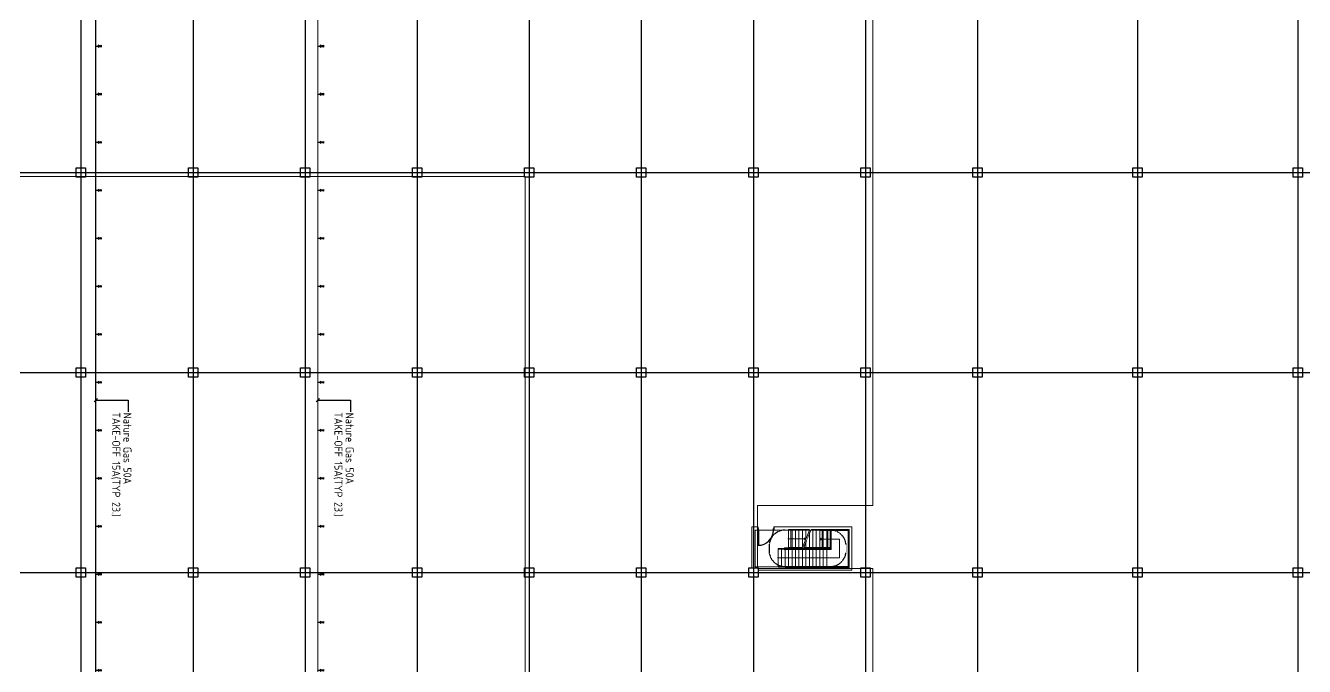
# Model space of a CAD drawing. Header units: millimetres. Extents: x -21841 to 195597, y -1659 to 112111.
# Drawn here: x 5585 to 15170, y 3796 to 8602 of the extents above; entities that cross this region are included whole.
import ezdxf
from ezdxf.enums import TextEntityAlignment as Align

# ---------------------------------------------------------------- set-up
doc = ezdxf.new("R2010")
doc.units = ezdxf.units.MM
for name, pattern in [('X-S-FAB-L10$0$COL-CEN-LIN', [3.25, 2.5, -0.25, 0.25, -0.25]), ('X-S-FAB-L10$0$HIDDEN', [0.4, 0.3, -0.1]), ('X-S-FAB-L10$0$JJP_虛線(退縮線、投影線、地下室範圍、非屬本工程、圖面分區)', [0.45, 0.3, -0.15]), ('X-S-FAB-L10$0$虛線', [0.846667, 0.423333, -0.423333])]:
    doc.linetypes.add(name, pattern=pattern)
for name, color, linetype in [('0-FMCS', 6, 'Continuous'), ('188K-SM-07-F10-MECH-Nature Gas-Y2257103$0$0-NG', 1, 'Continuous'), ('188K-SM-07-F10-MECH-Nature Gas-Y2257103$0$M-P-VALVE', 7, 'Continuous'), ('188K-SM-07-F10-MECH-Nature Gas-Y2257103$0$PV-TXT', 7, 'Continuous'), ('X-S-FAB-L10$0$0-DIM-TXT', 8, 'Continuous'), ('X-S-FAB-L10$0$A-STRS', 8, 'Continuous'), ('X-S-FAB-L10$0$A-WALL-IN', 8, 'Continuous'), ('X-S-FAB-L10$0$BLOCK', 8, 'Continuous'), ('X-S-FAB-L10$0$CCL', 8, 'X-S-FAB-L10$0$COL-CEN-LIN'), ('X-S-FAB-L10$0$COL-S', 8, 'Continuous'), ('X-S-FAB-L10$0$DW_Frame', 8, 'Continuous'), ('X-S-FAB-L10$0$HID', 8, 'X-S-FAB-L10$0$HIDDEN'), ('X-S-FAB-L10$0$S-FNDN', 8, 'Continuous'), ('X-S-FAB-L10$0$S-SLAB-SHOW', 8, 'Continuous')]:
    doc.layers.add(name, color=color, linetype=linetype)
doc.styles.add('188K-SM-07-F10-MECH-Nature Gas-Y2257103$0$Standard', font='arial.ttf')
doc.styles.add('188K-SM-07-F10-MECH-Nature Gas-Y2257103$0$XFM7P20PV-200K$0$aa-txt', font='isocp.shx', dxfattribs={"bigfont": 'chineset'})
doc.styles.add('X-S-FAB-L10$0$CHINA', font='simplex.shx', dxfattribs={"width": 0.75, "bigfont": 'chineset.shx'})
doc.styles.add('X-S-FAB-L10$0$Standard', font='', dxfattribs={"width": 0.8})
doc.styles.add('X-S-FAB-L10$0$TG_NOTE_TEXT', font='simplex.shx', dxfattribs={"width": 0.75, "bigfont": 'chineset.shx'})
doc.styles.get('X-S-FAB-L10$0$Standard').set_extended_font_data('Microsoft JhengHei')
doc.dimstyles.new('188K-SM-07-F10-MECH-Nature Gas-Y2257103$0$ISO-25', dxfattribs={"dimtxt": 2.5, "dimasz": 2.5, "dimexe": 1.25, "dimexo": 0.625, "dimtad": 1, "dimtxsty": '188K-SM-07-F10-MECH-Nature Gas-Y2257103$0$Standard', "dimcen": 2.5, "dimadec": 0, "dimazin": 0, "dimtfac": 1, "dimtmove": 0, "dimatfit": 3, "dimfxl": 1, "dimarcsym": 0})

# ---------------------------------------------------------------- blocks, each defined once
blk = doc.blocks.new('188K-SM-07-F10-MECH-Nature Gas-Y2257103$0$50A-12')
blk.add_lwpolyline([(21, 30), (0, 30), (0, -30), (21, -30, 0.114945), (24.8, -29.1, 0.453355), (24.8, 29.1, 0.114945)], format="xyb", close=True)
blk = doc.blocks.new('188K-SM-07-F10-MECH-Nature Gas-Y2257103$0$GLV')
at = {"layer": '188K-SM-07-F10-MECH-Nature Gas-Y2257103$0$M-P-VALVE'}
blk.add_lwpolyline([(0, -0.675), (0, 0.675), (2.322, -0.675), (2.322, 0.675)], close=True, dxfattribs=at)
blk.add_circle((1.161, 0), 0.425, dxfattribs=at)
blk = doc.blocks.new('188K-SM-07-F10-MECH-Nature Gas-Y2257103$0$GLV-69')
blk.add_blockref('188K-SM-07-F10-MECH-Nature Gas-Y2257103$0$GLV', (0, 0))
blk = doc.blocks.new('188K-SM-07-F10-MECH-Nature Gas-Y2257103$0$_Oblique')
at = {"color": 0, "linetype": 'ByBlock', "lineweight": -2}
blk.add_line((-0.5, -0.5), (0.5, 0.5), dxfattribs=at)
blk = doc.blocks.new('188K-SM-07-F10-MECH-Nature Gas-Y2257103$0$PG-69')
at = {"layer": '188K-SM-07-F10-MECH-Nature Gas-Y2257103$0$M-P-VALVE'}
for p, q in [((-0.22, 3.02), (0.28, 2.46)), ((0, 2.12), (0, 1.65)), ((0, 0.49), (0, 0))]:
    blk.add_line(p, q, dxfattribs=at)
blk.add_circle((0, 2.76), 0.642, dxfattribs=at)
at = {"xscale": 0.5, "yscale": 0.5, "zscale": 0.5, "rotation": 270}
blk.add_blockref('188K-SM-07-F10-MECH-Nature Gas-Y2257103$0$GLV-69', (0, 1.65), dxfattribs=at)
blk = doc.blocks.new('X-S-FAB-L10$0$FAB2-L05')
at = {"layer": 'X-S-FAB-L10$0$CCL'}
for p, q in [((-20160, 11005), (-20160, 0)), ((-19320, 11005), (-19320, 0)), ((-18480, 11005), (-18480, 0)), ((-17640, 11005), (-17640, 0)), ((-16800, 11005), (-16800, 0)), ((-15960, 11005), (-15960, 0)), ((-15120, 11005), (-15120, 0)), ((-14280, 11005), (-14280, 0)), ((-13440, 11005), (-13440, 0)), ((-12240, 11005), (-12240, 0)), ((-11040, 11005), (-11040, 0)), ((-26880, 8220), (1210, 8220)), ((-26880, 6720), (1210, 6720)), ((-26880, 5220), (1210, 5220))]:
    blk.add_line(p, q, dxfattribs=at)
at = {"layer": 'X-S-FAB-L10$0$COL-S'}
for points in [[(-20195, 8255), (-20125, 8255), (-20125, 8185), (-20195, 8185)], [(-19355, 8255), (-19285, 8255), (-19285, 8185), (-19355, 8185)], [(-18515, 8255), (-18445, 8255), (-18445, 8185), (-18515, 8185)], [(-17675, 8255), (-17605, 8255), (-17605, 8185), (-17675, 8185)], [(-16835, 8255), (-16765, 8255), (-16765, 8185), (-16835, 8185)], [(-15995, 8255), (-15925, 8255), (-15925, 8185), (-15995, 8185)], [(-15155, 8255), (-15085, 8255), (-15085, 8185), (-15155, 8185)], [(-14315, 8255), (-14245, 8255), (-14245, 8185), (-14315, 8185)], [(-13475, 8255), (-13405, 8255), (-13405, 8185), (-13475, 8185)], [(-12275, 8255), (-12205, 8255), (-12205, 8185), (-12275, 8185)], [(-11075, 8255), (-11005, 8255), (-11005, 8185), (-11075, 8185)], [(-20195, 6755), (-20125, 6755), (-20125, 6685), (-20195, 6685)], [(-19355, 6755), (-19285, 6755), (-19285, 6685), (-19355, 6685)], [(-18515, 6755), (-18445, 6755), (-18445, 6685), (-18515, 6685)], [(-17675, 6755), (-17605, 6755), (-17605, 6685), (-17675, 6685)], [(-16835, 6755), (-16765, 6755), (-16765, 6685), (-16835, 6685)], [(-15995, 6755), (-15925, 6755), (-15925, 6685), (-15995, 6685)], [(-15155, 6755), (-15085, 6755), (-15085, 6685), (-15155, 6685)], [(-14315, 6755), (-14245, 6755), (-14245, 6685), (-14315, 6685)], [(-13475, 6755), (-13405, 6755), (-13405, 6685), (-13475, 6685)], [(-12275, 6755), (-12205, 6755), (-12205, 6685), (-12275, 6685)], [(-11075, 6755), (-11005, 6755), (-11005, 6685), (-11075, 6685)], [(-20195, 5255), (-20125, 5255), (-20125, 5185), (-20195, 5185)], [(-19355, 5255), (-19285, 5255), (-19285, 5185), (-19355, 5185)], [(-18515, 5255), (-18445, 5255), (-18445, 5185), (-18515, 5185)], [(-17675, 5255), (-17605, 5255), (-17605, 5185), (-17675, 5185)], [(-16835, 5255), (-16765, 5255), (-16765, 5185), (-16835, 5185)], [(-15995, 5255), (-15925, 5255), (-15925, 5185), (-15995, 5185)], [(-15155, 5255), (-15085, 5255), (-15085, 5185), (-15155, 5185)], [(-14315, 5255), (-14245, 5255), (-14245, 5185), (-14315, 5185)], [(-13475, 5255), (-13405, 5255), (-13405, 5185), (-13475, 5185)], [(-12275, 5255), (-12205, 5255), (-12205, 5185), (-12275, 5185)], [(-11075, 5255), (-11005, 5255), (-11005, 5185), (-11075, 5185)]]:
    blk.add_lwpolyline(points, close=True, dxfattribs=at)
blk = doc.blocks.new('X-S-FAB-L10')
for p, q in [((11072.5, 4843.5), (11072.5, 4818.5)), ((11192.5, 4843.5), (11192.5, 4818.5))]:
    blk.add_line(p, q)
blk.add_lwpolyline([(11075.5, 4818.5), (11075.5, 4704.5), (11079.875, 4704.5), (11079.875, 4818.5)], close=True)
blk.add_arc((11075.5, 4818.5), 114, 270, 0)
at = {"layer": 'X-S-FAB-L10$0$A-STRS', "lineweight": 0}
for p, q in [((11303.5, 4823.5), (11461.5, 4823.5)), ((11303.5, 4818.5), (11303.5, 4823.5)), ((11459.5, 4818.5), (11303.5, 4818.5)), ((11303.5, 4688.5), (11303.5, 4818.5)), ((11303.5, 4818.5), (11459.5, 4818.5)), ((11303.5, 4688.5), (11303.5, 4818.5)), ((11303.5, 4818.5), (11329.5, 4818.5)), ((11329.5, 4688.5), (11329.5, 4818.5)), ((11329.5, 4818.5), (11329.5, 4688.5)), ((11329.5, 4688.5), (11329.5, 4818.5)), ((11329.5, 4818.5), (11355.5, 4818.5)), ((11355.5, 4688.5), (11355.5, 4818.5)), ((11355.5, 4818.5), (11355.5, 4688.5)), ((11355.5, 4688.5), (11355.5, 4818.5)), ((11355.5, 4818.5), (11381.5, 4818.5)), ((11381.5, 4688.5), (11381.5, 4818.5)), ((11381.5, 4818.5), (11381.5, 4688.5)), ((11381.5, 4688.5), (11381.5, 4818.5)), ((11381.5, 4818.5), (11407.5, 4818.5)), ((11407.5, 4688.5), (11407.5, 4818.5)), ((11407.5, 4818.5), (11407.5, 4688.5)), ((11407.5, 4688.5), (11407.5, 4818.5)), ((11407.5, 4818.5), (11433.5, 4818.5)), ((11407.5, 4688.5), (11459.5, 4818.5)), ((11433.5, 4753.5), (11433.5, 4818.5)), ((11433.5, 4818.5), (11433.5, 4753.5)), ((11433.5, 4753.5), (11433.5, 4818.5)), ((11433.5, 4818.5), (11459.5, 4818.5)), ((11589.5, 4820.5), (11537.5, 4820.5)), ((11537.5, 4820.5), (11537.5, 4815.5)), ((11537.5, 4815.5), (11589.5, 4815.5)), ((11537.5, 4815.5), (11537.5, 4685.5)), ((11589.5, 4815.5), (11537.5, 4815.5)), ((11537.5, 4815.5), (11537.5, 4685.5)), ((11563.5, 4815.5), (11537.5, 4815.5)), ((11563.5, 4815.5), (11563.5, 4685.5)), ((11563.5, 4685.5), (11563.5, 4815.5)), ((11563.5, 4815.5), (11563.5, 4685.5)), ((11589.5, 4815.5), (11563.5, 4815.5)), ((11589.5, 4815.5), (11589.5, 4820.5)), ((11615.5, 4820.5), (11589.5, 4820.5)), ((11589.5, 4820.5), (11589.5, 4815.5)), ((11589.5, 4815.5), (11615.5, 4815.5)), ((11597.27, 4815.5), (11589.5, 4815.5)), ((11589.5, 4815.5), (11589.5, 4685.5)), ((11589.5, 4815.5), (11589.5, 4685.5)), ((11589.5, 4815.5), (11589.5, 4685.5)), ((11589.5, 4685.5), (11589.5, 4815.5)), ((11589.5, 4815.5), (11589.5, 4685.5)), ((11615.5, 4815.5), (11589.5, 4815.5)), ((11615.5, 4815.5), (11597.27, 4815.5)), ((11754.5, 4820.5), (11615.5, 4820.5)), ((11615.5, 4815.5), (11749.5, 4815.5)), ((11749.5, 4815.5), (11615.5, 4815.5)), ((11749.5, 4815.5), (11615.5, 4815.5)), ((11749.5, 4815.5), (11749.5, 4545.5)), ((11749.5, 4545.5), (11749.5, 4815.5)), ((11749.5, 4545.5), (11749.5, 4815.5)), ((11754.5, 4540.5), (11754.5, 4820.5)), ((11303.5, 4753.5), (11329.5, 4753.5)), ((11329.5, 4753.5), (11433.5, 4753.5)), ((11423.5, 4761), (11433.5, 4753.5)), ((11433.5, 4753.5), (11423.5, 4746)), ((11547.5, 4758), (11537.5, 4750.5)), ((11537.5, 4750.5), (11563.5, 4750.5)), ((11537.5, 4750.5), (11547.5, 4743)), ((11563.5, 4750.5), (11589.5, 4750.5)), ((11589.5, 4750.5), (11615.5, 4750.5)), ((11615.5, 4750.5), (11684.5, 4750.5)), ((11684.5, 4750.5), (11684.5, 4610.5)), ((11563.5, 4680.5), (11225.5, 4680.5)), ((11225.5, 4680.5), (11225.5, 4675.5)), ((11225.5, 4675.5), (11563.5, 4675.5)), ((11225.5, 4675.5), (11225.5, 4545.5)), ((11563.5, 4675.5), (11225.5, 4675.5)), ((11251.5, 4675.5), (11225.5, 4675.5)), ((11225.5, 4675.5), (11225.5, 4545.5)), ((11251.5, 4610.5), (11225.5, 4610.5)), ((11251.5, 4545.5), (11251.5, 4675.5)), ((11277.5, 4675.5), (11251.5, 4675.5)), ((11251.5, 4675.5), (11251.5, 4545.5)), ((11251.5, 4545.5), (11251.5, 4675.5)), ((11563.5, 4610.5), (11251.5, 4610.5)), ((11277.5, 4545.5), (11277.5, 4675.5)), ((11303.5, 4675.5), (11277.5, 4675.5)), ((11277.5, 4675.5), (11277.5, 4545.5)), ((11277.5, 4545.5), (11277.5, 4675.5)), ((11303.5, 4688.5), (11407.5, 4688.5)), ((11303.5, 4683.5), (11303.5, 4688.5)), ((11407.5, 4688.5), (11303.5, 4688.5)), ((11329.5, 4688.5), (11303.5, 4688.5)), ((11405.5, 4683.5), (11303.5, 4683.5)), ((11303.5, 4545.5), (11303.5, 4675.5)), ((11329.5, 4675.5), (11303.5, 4675.5)), ((11303.5, 4675.5), (11303.5, 4545.5)), ((11303.5, 4545.5), (11303.5, 4675.5)), ((11355.5, 4688.5), (11329.5, 4688.5)), ((11329.5, 4545.5), (11329.5, 4675.5)), ((11355.5, 4675.5), (11329.5, 4675.5)), ((11329.5, 4675.5), (11329.5, 4545.5)), ((11329.5, 4545.5), (11329.5, 4675.5)), ((11381.5, 4688.5), (11355.5, 4688.5)), ((11355.5, 4545.5), (11355.5, 4675.5)), ((11381.5, 4675.5), (11355.5, 4675.5)), ((11355.5, 4675.5), (11355.5, 4545.5)), ((11355.5, 4545.5), (11355.5, 4675.5)), ((11407.5, 4688.5), (11381.5, 4688.5)), ((11381.5, 4545.5), (11381.5, 4675.5)), ((11407.5, 4675.5), (11381.5, 4675.5)), ((11381.5, 4675.5), (11381.5, 4545.5)), ((11381.5, 4545.5), (11381.5, 4675.5)), ((11407.5, 4545.5), (11407.5, 4675.5)), ((11433.5, 4675.5), (11407.5, 4675.5)), ((11407.5, 4675.5), (11407.5, 4545.5)), ((11407.5, 4545.5), (11407.5, 4675.5)), ((11433.5, 4545.5), (11433.5, 4675.5)), ((11459.5, 4675.5), (11433.5, 4675.5)), ((11433.5, 4675.5), (11433.5, 4545.5)), ((11433.5, 4545.5), (11433.5, 4675.5)), ((11459.5, 4545.5), (11459.5, 4675.5)), ((11485.5, 4675.5), (11459.5, 4675.5)), ((11459.5, 4675.5), (11459.5, 4545.5)), ((11459.5, 4545.5), (11459.5, 4675.5)), ((11485.5, 4545.5), (11485.5, 4675.5)), ((11511.5, 4675.5), (11485.5, 4675.5)), ((11485.5, 4675.5), (11485.5, 4545.5)), ((11485.5, 4545.5), (11485.5, 4675.5)), ((11511.5, 4545.5), (11511.5, 4675.5)), ((11537.5, 4675.5), (11511.5, 4675.5)), ((11511.5, 4675.5), (11511.5, 4545.5)), ((11511.5, 4545.5), (11511.5, 4675.5)), ((11589.5, 4685.5), (11537.5, 4685.5)), ((11537.5, 4685.5), (11537.5, 4680.5)), ((11537.5, 4685.5), (11589.5, 4685.5)), ((11537.5, 4685.5), (11563.5, 4685.5)), ((11537.5, 4680.5), (11589.5, 4680.5)), ((11537.5, 4545.5), (11537.5, 4675.5)), ((11563.5, 4675.5), (11537.5, 4675.5)), ((11537.5, 4675.5), (11537.5, 4545.5)), ((11537.5, 4545.5), (11537.5, 4675.5)), ((11563.5, 4685.5), (11589.5, 4685.5)), ((11589.5, 4680.5), (11563.5, 4680.5)), ((11563.5, 4680.5), (11563.5, 4675.5)), ((11563.5, 4675.5), (11563.5, 4680.5)), ((11563.5, 4675.5), (11589.5, 4675.5)), ((11589.5, 4675.5), (11563.5, 4675.5)), ((11563.5, 4545.5), (11563.5, 4675.5)), ((11563.5, 4545.5), (11563.5, 4675.5)), ((11589.5, 4675.5), (11563.5, 4675.5)), ((11563.5, 4675.5), (11563.5, 4545.5)), ((11563.5, 4545.5), (11563.5, 4675.5)), ((11589.5, 4610.5), (11563.5, 4610.5)), ((11589.5, 4680.5), (11589.5, 4685.5)), ((11615.5, 4685.5), (11589.5, 4685.5)), ((11589.5, 4685.5), (11589.5, 4680.5)), ((11589.5, 4685.5), (11597.27, 4685.5)), ((11589.5, 4685.5), (11615.5, 4685.5)), ((11589.5, 4680.5), (11615.5, 4680.5)), ((11614.5, 4680.5), (11589.5, 4680.5)), ((11589.5, 4675.5), (11619.5, 4675.5)), ((11619.5, 4675.5), (11589.5, 4675.5)), ((11619.5, 4675.5), (11589.5, 4675.5)), ((11684.5, 4610.5), (11589.5, 4610.5)), ((11597.27, 4685.5), (11615.5, 4685.5)), ((11615.5, 4680.5), (11614.5, 4680.5)), ((11619.5, 4685.5), (11615.5, 4685.5)), ((11615.5, 4685.5), (11619.5, 4685.5)), ((11615.5, 4685.5), (11619.5, 4685.5)), ((11619.5, 4675.5), (11619.5, 4685.5)), ((11619.5, 4685.5), (11619.5, 4675.5)), ((11619.5, 4685.5), (11619.5, 4675.5)), ((11563.5, 4545.5), (11225.5, 4545.5)), ((11225.5, 4545.5), (11225.5, 4540.5)), ((11225.5, 4545.5), (11563.5, 4545.5)), ((11225.5, 4545.5), (11251.5, 4545.5)), ((11225.5, 4540.5), (11563.5, 4540.5)), ((11251.5, 4545.5), (11277.5, 4545.5)), ((11277.5, 4545.5), (11303.5, 4545.5)), ((11303.5, 4545.5), (11329.5, 4545.5)), ((11329.5, 4545.5), (11355.5, 4545.5)), ((11355.5, 4545.5), (11381.5, 4545.5)), ((11381.5, 4545.5), (11407.5, 4545.5)), ((11407.5, 4545.5), (11433.5, 4545.5)), ((11433.5, 4545.5), (11459.5, 4545.5)), ((11459.5, 4545.5), (11485.5, 4545.5)), ((11485.5, 4545.5), (11511.5, 4545.5)), ((11511.5, 4545.5), (11537.5, 4545.5)), ((11537.5, 4545.5), (11563.5, 4545.5)), ((11589.5, 4545.5), (11563.5, 4545.5)), ((11563.5, 4545.5), (11563.5, 4540.5)), ((11563.5, 4540.5), (11563.5, 4545.5)), ((11563.5, 4545.5), (11589.5, 4545.5)), ((11563.5, 4545.5), (11589.5, 4545.5)), ((11563.5, 4540.5), (11589.5, 4540.5)), ((11749.5, 4545.5), (11589.5, 4545.5)), ((11589.5, 4545.5), (11749.5, 4545.5)), ((11589.5, 4545.5), (11749.5, 4545.5)), ((11589.5, 4540.5), (11754.5, 4540.5))]:
    blk.add_line(p, q, dxfattribs=at)
at = {"layer": 'X-S-FAB-L10$0$A-STRS', "linetype": 'X-S-FAB-L10$0$JJP_虛線(退縮線、投影線、地下室範圍、非屬本工程、圖面分區)', "lineweight": 0}
for p, q in [((11321.546, 4818.5), (11321.546, 4688.5)), ((11418.27, 4688.5), (11470.27, 4818.5)), ((11615.5, 4818.5), (11470.27, 4818.5)), ((11470.27, 4818.5), (11485.5, 4818.5)), ((11472.27, 4823.5), (11615.5, 4823.5)), ((11485.5, 4688.5), (11485.5, 4818.5)), ((11485.5, 4818.5), (11485.5, 4688.5)), ((11485.5, 4688.5), (11485.5, 4818.5)), ((11485.5, 4818.5), (11511.5, 4818.5)), ((11511.5, 4688.5), (11511.5, 4818.5)), ((11511.5, 4818.5), (11511.5, 4688.5)), ((11511.5, 4688.5), (11511.5, 4818.5)), ((11511.5, 4818.5), (11537.5, 4818.5)), ((11537.5, 4688.5), (11537.5, 4818.5)), ((11537.5, 4818.5), (11537.5, 4688.5)), ((11537.5, 4688.5), (11537.5, 4818.5)), ((11537.5, 4818.5), (11563.5, 4818.5)), ((11554.915, 4685.5), (11554.915, 4815.5)), ((11563.5, 4688.5), (11563.5, 4818.5)), ((11563.5, 4818.5), (11563.5, 4688.5)), ((11563.5, 4688.5), (11563.5, 4818.5)), ((11563.5, 4818.5), (11589.5, 4818.5)), ((11589.5, 4688.5), (11589.5, 4818.5)), ((11589.5, 4818.5), (11589.5, 4688.5)), ((11589.5, 4688.5), (11589.5, 4818.5)), ((11589.5, 4818.5), (11615.5, 4818.5)), ((11597.27, 4685.5), (11597.27, 4815.5)), ((11615.5, 4823.5), (11615.5, 4818.5)), ((11615.5, 4823.5), (11757.5, 4823.5)), ((11615.5, 4818.5), (11615.5, 4823.5)), ((11752.5, 4818.5), (11615.5, 4818.5)), ((11615.5, 4688.5), (11615.5, 4818.5)), ((11615.5, 4688.5), (11615.5, 4818.5)), ((11615.5, 4688.5), (11615.5, 4818.5)), ((11615.5, 4818.5), (11615.5, 4688.5)), ((11615.5, 4688.5), (11615.5, 4818.5)), ((11615.5, 4818.5), (11752.5, 4818.5)), ((11621.991, 4818.5), (11621.991, 4688.5)), ((11752.5, 4542.5), (11752.5, 4818.5)), ((11752.5, 4818.5), (11752.5, 4542.5)), ((11757.5, 4823.5), (11757.5, 4537.5)), ((11433.5, 4688.5), (11433.5, 4726.574)), ((11433.5, 4726.574), (11433.5, 4688.5)), ((11433.5, 4688.5), (11433.5, 4726.574)), ((11459.5, 4688.5), (11459.5, 4791.574)), ((11459.5, 4791.574), (11459.5, 4688.5)), ((11459.5, 4688.5), (11459.5, 4791.574)), ((11277.5, 4672.5), (11277.5, 4677.5)), ((11277.5, 4677.5), (11589.5, 4677.5)), ((11589.5, 4672.5), (11277.5, 4672.5)), ((11277.5, 4542.5), (11277.5, 4672.5)), ((11277.5, 4672.5), (11303.5, 4672.5)), ((11303.5, 4672.5), (11303.5, 4542.5)), ((11303.5, 4542.5), (11303.5, 4672.5)), ((11303.5, 4672.5), (11329.5, 4672.5)), ((11303.5, 4672.5), (11303.5, 4542.5)), ((11329.5, 4672.5), (11329.5, 4542.5)), ((11329.5, 4542.5), (11329.5, 4672.5)), ((11329.5, 4672.5), (11355.5, 4672.5)), ((11329.5, 4672.5), (11329.5, 4542.5)), ((11355.5, 4672.5), (11355.5, 4542.5)), ((11355.5, 4542.5), (11355.5, 4672.5)), ((11355.5, 4672.5), (11381.5, 4672.5)), ((11355.5, 4672.5), (11355.5, 4542.5)), ((11381.5, 4672.5), (11381.5, 4542.5)), ((11381.5, 4542.5), (11381.5, 4672.5)), ((11381.5, 4672.5), (11407.5, 4672.5)), ((11381.5, 4672.5), (11381.5, 4542.5)), ((11407.5, 4672.5), (11407.5, 4542.5)), ((11407.5, 4542.5), (11407.5, 4672.5)), ((11407.5, 4672.5), (11433.5, 4672.5)), ((11407.5, 4672.5), (11407.5, 4542.5)), ((11615.5, 4683.5), (11416.27, 4683.5)), ((11418.27, 4688.5), (11615.5, 4688.5)), ((11433.5, 4688.5), (11418.27, 4688.5)), ((11459.5, 4688.5), (11433.5, 4688.5)), ((11433.5, 4672.5), (11433.5, 4542.5)), ((11433.5, 4542.5), (11433.5, 4672.5)), ((11433.5, 4672.5), (11459.5, 4672.5)), ((11433.5, 4672.5), (11433.5, 4542.5)), ((11485.5, 4688.5), (11459.5, 4688.5)), ((11459.5, 4672.5), (11459.5, 4542.5)), ((11459.5, 4542.5), (11459.5, 4672.5)), ((11459.5, 4672.5), (11485.5, 4672.5)), ((11459.5, 4672.5), (11459.5, 4542.5)), ((11511.5, 4688.5), (11485.5, 4688.5)), ((11485.5, 4672.5), (11485.5, 4542.5)), ((11485.5, 4542.5), (11485.5, 4672.5)), ((11485.5, 4672.5), (11511.5, 4672.5)), ((11485.5, 4672.5), (11485.5, 4542.5)), ((11537.5, 4688.5), (11511.5, 4688.5)), ((11511.5, 4672.5), (11511.5, 4542.5)), ((11511.5, 4542.5), (11511.5, 4672.5)), ((11511.5, 4672.5), (11537.5, 4672.5)), ((11511.5, 4672.5), (11511.5, 4542.5)), ((11563.5, 4688.5), (11537.5, 4688.5)), ((11537.5, 4672.5), (11537.5, 4542.5)), ((11537.5, 4542.5), (11537.5, 4672.5)), ((11537.5, 4672.5), (11563.5, 4672.5)), ((11537.5, 4672.5), (11537.5, 4542.5)), ((11589.5, 4688.5), (11563.5, 4688.5)), ((11563.5, 4545.5), (11563.5, 4675.5)), ((11563.5, 4672.5), (11563.5, 4542.5)), ((11563.5, 4672.5), (11589.5, 4672.5)), ((11563.5, 4542.5), (11563.5, 4672.5)), ((11563.5, 4672.5), (11563.5, 4542.5)), ((11615.5, 4688.5), (11589.5, 4688.5)), ((11589.5, 4672.5), (11589.5, 4677.5)), ((11589.5, 4677.5), (11617.5, 4677.5)), ((11589.5, 4677.5), (11589.5, 4672.5)), ((11622.5, 4672.5), (11589.5, 4672.5)), ((11589.5, 4672.5), (11589.5, 4542.5)), ((11589.5, 4672.5), (11589.5, 4542.5)), ((11589.5, 4672.5), (11589.5, 4542.5)), ((11589.5, 4542.5), (11589.5, 4672.5)), ((11589.5, 4672.5), (11622.5, 4672.5)), ((11589.5, 4672.5), (11589.5, 4542.5)), ((11615.5, 4688.5), (11615.5, 4683.5)), ((11615.5, 4688.5), (11622.5, 4688.5)), ((11615.5, 4683.5), (11615.5, 4688.5)), ((11622.5, 4688.5), (11615.5, 4688.5)), ((11617.5, 4683.5), (11615.5, 4683.5)), ((11617.5, 4677.5), (11617.5, 4683.5)), ((11622.5, 4688.5), (11622.5, 4672.5)), ((11622.5, 4672.5), (11622.5, 4688.5)), ((11277.5, 4537.5), (11277.5, 4542.5)), ((11277.5, 4542.5), (11589.5, 4542.5)), ((11303.5, 4542.5), (11277.5, 4542.5)), ((11589.5, 4537.5), (11277.5, 4537.5)), ((11329.5, 4542.5), (11303.5, 4542.5)), ((11355.5, 4542.5), (11329.5, 4542.5)), ((11381.5, 4542.5), (11355.5, 4542.5)), ((11407.5, 4542.5), (11381.5, 4542.5)), ((11433.5, 4542.5), (11407.5, 4542.5)), ((11459.5, 4542.5), (11433.5, 4542.5)), ((11485.5, 4542.5), (11459.5, 4542.5)), ((11511.5, 4542.5), (11485.5, 4542.5)), ((11537.5, 4542.5), (11511.5, 4542.5)), ((11563.5, 4542.5), (11537.5, 4542.5)), ((11589.5, 4542.5), (11563.5, 4542.5)), ((11589.5, 4537.5), (11589.5, 4542.5)), ((11589.5, 4542.5), (11752.5, 4542.5)), ((11589.5, 4542.5), (11589.5, 4537.5)), ((11752.5, 4542.5), (11589.5, 4542.5)), ((11757.5, 4537.5), (11589.5, 4537.5))]:
    blk.add_line(p, q, dxfattribs=at)
at = {"layer": 'X-S-FAB-L10$0$A-STRS', "linetype": 'X-S-FAB-L10$0$虛線', "lineweight": 0}
for p, q in [((11470.27, 4818.5), (11615.5, 4818.5)), ((11615.5, 4818.5), (11621.991, 4818.5)), ((11621.991, 4818.5), (11752.5, 4818.5)), ((11752.5, 4818.5), (11752.5, 4542.5)), ((11277.5, 4542.5), (11277.5, 4672.5)), ((11277.5, 4672.5), (11589.5, 4672.5)), ((11615.5, 4688.5), (11418.27, 4688.5)), ((11589.5, 4672.5), (11622.5, 4672.5)), ((11621.991, 4688.5), (11615.5, 4688.5)), ((11622.5, 4688.5), (11621.991, 4688.5)), ((11622.5, 4672.5), (11622.5, 4688.5)), ((11589.5, 4542.5), (11277.5, 4542.5)), ((11752.5, 4542.5), (11589.5, 4542.5))]:
    blk.add_line(p, q, dxfattribs=at)
at = {"layer": 'X-S-FAB-L10$0$A-STRS', "lineweight": 0, "flags": 128}
for points in [[(11303.5, 4756, -1), (11303.5, 4751, -1)], [(11225.5, 4608, 1), (11225.5, 4613, 1)]]:
    blk.add_lwpolyline(points, format="xyb", close=True, dxfattribs=at)
at = {"layer": 'X-S-FAB-L10$0$A-WALL-IN', "lineweight": 0}
for p, q in [((11027.5, 4843.5), (11027.5, 4818.5)), ((11072.5, 4843.5), (11027.5, 4843.5)), ((11052.5, 4818.5), (11072.5, 4818.5)), ((11752.5, 4843.5), (11192.5, 4843.5)), ((11192.5, 4818.5), (11752.5, 4818.5))]:
    blk.add_line(p, q, dxfattribs=at)
at = {"layer": 'X-S-FAB-L10$0$A-WALL-IN', "lineweight": 0, "flags": 128}
for points in [[(11027.5, 4818.5), (11027.5, 4542.5)], [(11052.5, 4542.5), (11052.5, 4818.5)], [(11777.5, 4843.5), (11752.5, 4843.5)], [(11752.5, 4818.5), (11752.5, 4542.5)], [(11777.5, 4542.5), (11777.5, 4843.5)], [(11027.5, 4535), (11027.5, 4542.5)], [(11752.5, 4542.5), (11052.5, 4542.5)], [(11075, 4517.5), (11777.5, 4517.5)], [(11777.5, 4517.5), (11777.5, 4542.5)]]:
    blk.add_lwpolyline(points, dxfattribs=at)
at = {"layer": 'X-S-FAB-L10$0$COL-S'}
for p, q in [((5965, 7535), (6035, 7535)), ((5965, 7465), (5965, 7535)), ((6035, 7535), (6035, 7465)), ((6805, 7535), (6875, 7535)), ((6805, 7465), (6805, 7535)), ((6875, 7535), (6875, 7465)), ((7645, 7535), (7715, 7535)), ((7645, 7465), (7645, 7535)), ((7715, 7535), (7715, 7465)), ((8485, 7535), (8555, 7535)), ((8485, 7465), (8485, 7535)), ((8555, 7535), (8555, 7465)), ((9325, 7535), (9395, 7535)), ((9325, 7465), (9325, 7535)), ((9395, 7535), (9395, 7465)), ((10165, 7535), (10235, 7535)), ((10165, 7465), (10165, 7535)), ((10235, 7535), (10235, 7465)), ((11005, 7535), (11075, 7535)), ((11005, 7465), (11005, 7535)), ((11075, 7535), (11075, 7465)), ((11845, 7535), (11915, 7535)), ((11845, 7465), (11845, 7535)), ((11915, 7535), (11915, 7465)), ((12685, 7535), (12755, 7535)), ((12685, 7465), (12685, 7535)), ((12755, 7535), (12755, 7465)), ((13885, 7535), (13955, 7535)), ((13885, 7465), (13885, 7535)), ((13955, 7535), (13955, 7465)), ((15085, 7535), (15155, 7535)), ((15085, 7465), (15085, 7535)), ((15155, 7535), (15155, 7465)), ((6035, 7465), (5965, 7465)), ((6875, 7465), (6805, 7465)), ((7715, 7465), (7645, 7465)), ((8555, 7465), (8485, 7465)), ((9395, 7465), (9325, 7465)), ((10235, 7465), (10165, 7465)), ((11075, 7465), (11005, 7465)), ((11915, 7465), (11845, 7465)), ((12755, 7465), (12685, 7465)), ((13955, 7465), (13885, 7465)), ((15155, 7465), (15085, 7465)), ((5965, 6035), (6035, 6035)), ((5965, 5965), (5965, 6035)), ((6035, 5965), (5965, 5965)), ((6035, 6035), (6035, 5965)), ((6805, 6035), (6875, 6035)), ((6805, 5965), (6805, 6035)), ((6875, 5965), (6805, 5965)), ((6875, 6035), (6875, 5965)), ((7645, 6035), (7715, 6035)), ((7645, 5965), (7645, 6035)), ((7715, 5965), (7645, 5965)), ((7715, 6035), (7715, 5965)), ((8485, 6035), (8555, 6035)), ((8485, 5965), (8485, 6035)), ((8555, 5965), (8485, 5965)), ((8555, 6035), (8555, 5965)), ((9325, 6035), (9395, 6035)), ((9325, 5965), (9325, 6035)), ((9395, 5965), (9325, 5965)), ((9395, 6035), (9395, 5965)), ((10165, 6035), (10235, 6035)), ((10165, 5965), (10165, 6035)), ((10235, 5965), (10165, 5965)), ((10235, 6035), (10235, 5965)), ((11005, 6035), (11075, 6035)), ((11005, 5965), (11005, 6035)), ((11075, 5965), (11005, 5965)), ((11075, 6035), (11075, 5965)), ((11845, 6035), (11915, 6035)), ((11845, 5965), (11845, 6035)), ((11915, 5965), (11845, 5965)), ((11915, 6035), (11915, 5965)), ((12685, 6035), (12755, 6035)), ((12685, 5965), (12685, 6035)), ((12755, 5965), (12685, 5965)), ((12755, 6035), (12755, 5965)), ((13885, 6035), (13955, 6035)), ((13885, 5965), (13885, 6035)), ((13955, 5965), (13885, 5965)), ((13955, 6035), (13955, 5965)), ((15085, 6035), (15155, 6035)), ((15085, 5965), (15085, 6035)), ((15155, 5965), (15085, 5965)), ((15155, 6035), (15155, 5965)), ((5965, 4535), (6035, 4535)), ((5965, 4465), (5965, 4535)), ((6035, 4535), (6035, 4465)), ((6805, 4535), (6875, 4535)), ((6805, 4465), (6805, 4535)), ((6875, 4535), (6875, 4465)), ((7645, 4535), (7715, 4535)), ((7645, 4465), (7645, 4535)), ((7715, 4535), (7715, 4465)), ((8485, 4535), (8555, 4535)), ((8485, 4465), (8485, 4535)), ((8555, 4535), (8555, 4465)), ((9325, 4535), (9395, 4535)), ((9325, 4465), (9325, 4535)), ((9395, 4535), (9395, 4465)), ((10165, 4535), (10235, 4535)), ((10165, 4465), (10165, 4535)), ((10235, 4535), (10235, 4465)), ((11005, 4535), (11075, 4535)), ((11005, 4465), (11005, 4535)), ((11075, 4535), (11075, 4465)), ((11845, 4535), (11915, 4535)), ((11845, 4465), (11845, 4535)), ((11915, 4535), (11915, 4465)), ((12685, 4535), (12755, 4535)), ((12685, 4465), (12685, 4535)), ((12755, 4535), (12755, 4465)), ((13885, 4535), (13955, 4535)), ((13885, 4465), (13885, 4535)), ((13955, 4535), (13955, 4465)), ((15085, 4535), (15155, 4535)), ((15085, 4465), (15085, 4535)), ((15155, 4535), (15155, 4465)), ((6035, 4465), (5965, 4465)), ((6875, 4465), (6805, 4465)), ((7715, 4465), (7645, 4465)), ((8555, 4465), (8485, 4465)), ((9395, 4465), (9325, 4465)), ((10235, 4465), (10165, 4465)), ((11075, 4465), (11005, 4465)), ((11915, 4465), (11845, 4465)), ((12755, 4465), (12685, 4465)), ((13955, 4465), (13885, 4465)), ((15155, 4465), (15085, 4465))]:
    blk.add_line(p, q, dxfattribs=at)
at = {"layer": 'X-S-FAB-L10$0$DW_Frame'}
for points in [[(11072.5, 4830.5), (11075.5, 4830.5), (11075.5, 4818.5), (11072.5, 4818.5)], [(11192.5, 4818.5), (11189.5, 4818.5), (11189.5, 4830.5), (11192.5, 4830.5)]]:
    blk.add_lwpolyline(points, dxfattribs=at)
at = {"layer": 'X-S-FAB-L10$0$HID', "ltscale": 0.5}
for p, q in [((11157.5, 4698.5), (11157.5, 4665.5)), ((11735.5, 4665.5), (11735.5, 4698.5))]:
    blk.add_line(p, q, dxfattribs=at)
for centre, start, end in [((11277.5, 4698.5), 90, 180), ((11615.5, 4698.5), 0, 90), ((11277.5, 4665.5), 180, 270), ((11615.5, 4665.5), 270, 0)]:
    blk.add_arc(centre, 120, start, end, dxfattribs=at)
at = {"layer": 'X-S-FAB-L10$0$S-FNDN', "lineweight": 0, "flags": 128}
for points in [[(11935, 9055), (4350, 9055), (4350, 7470), (9330, 7470), (9330, -55), (11935, -55), (11935, 4530), (11070, 4530), (11070, 5003), (11935, 5003)], [(11070, 4530), (11935, 4530), (11935, -55), (12665, -55), (12665, -270), (15175, -270), (15175, -55), (15905, -55), (15905, 4530), (16672.5, 4530), (16672.5, 5003), (15905, 5003), (15905, 9055), (11935, 9055), (11935, 5003), (11070, 5003)], [(4350, 7470), (1830, 7470), (1830, 1500), (1812.5, 1500), (1812.5, -55), (9330, -55), (9330, 7470)]]:
    blk.add_lwpolyline(points, close=True, dxfattribs=at)
at = {"layer": 'X-S-FAB-L10$0$S-SLAB-SHOW', "lineweight": 0, "flags": 128}
blk.add_lwpolyline([(11303.5, 4685.5), (11272.5, 4685.5), (11272.5, 4670.5), (11277.5, 4670.5), (11277.5, 4542.5), (11052.5, 4542.5), (11052.5, 4818.5), (11303.5, 4818.5)], close=True, dxfattribs=at)
blk.add_lwpolyline([(11303.5, 4685.5), (11272.5, 4685.5), (11272.5, 4670.5), (11277.5, 4670.5), (11277.5, 4542.5), (11052.5, 4542.5), (11052.5, 4818.5), (11303.5, 4818.5)], close=True, dxfattribs=at)
at = {"layer": 'X-S-FAB-L10$0$BLOCK'}
blk.add_blockref('X-S-FAB-L10$0$FAB2-L05', (26160, -720), dxfattribs=at)
at = {"style": 'X-S-FAB-L10$0$TG_NOTE_TEXT', "width": 0.5, "flags": 1}
for p in [(7463.301, 9020), (18268.251, 8649), (11197.77, 4800.167), (16485.801, 4800.167), (25420.27, 2635), (13360, 320.001, 0), (7463.301, -33.333)]:
    blk.add_attdef('WH', text='', height=20, dxfattribs=at).set_placement(p, align=Align.BOTTOM_LEFT)
at = {"width": 0.5}
for style, p in [('X-S-FAB-L10$0$TG_NOTE_TEXT', (7585, 9020)), ('X-S-FAB-L10$0$TG_NOTE_TEXT', (18389.95, 8649)), ('X-S-FAB-L10$0$TG_NOTE_TEXT', (11117.5, 4813.5)), ('X-S-FAB-L10$0$TG_NOTE_TEXT', (16607.5, 4813.5)), ('X-S-FAB-L10$0$TG_NOTE_TEXT', (25350, 2635)), ('X-S-FAB-L10$0$Standard', (13129.375, 325.001, 0)), ('X-S-FAB-L10$0$TG_NOTE_TEXT', (7585, -20))]:
    blk.add_attdef('DESC', text='', height=10, dxfattribs=dict(at, style=style)).set_placement(p, align=Align.BOTTOM_LEFT)
for tag, style, p in [('TYPE', 'X-S-FAB-L10$0$TG_NOTE_TEXT', (7619.286, 9020)), ('NO', 'X-S-FAB-L10$0$TG_NOTE_TEXT', (7650.095, 9020)), ('TYPE', 'X-S-FAB-L10$0$TG_NOTE_TEXT', (18424.236, 8649)), ('NO', 'X-S-FAB-L10$0$TG_NOTE_TEXT', (18455.045, 8649)), ('NO', 'X-S-FAB-L10$0$TG_NOTE_TEXT', (11088.595, 4813.5)), ('TYPE', 'X-S-FAB-L10$0$TG_NOTE_TEXT', (11151.786, 4813.5)), ('TYPE', 'X-S-FAB-L10$0$TG_NOTE_TEXT', (16641.786, 4813.5)), ('NO', 'X-S-FAB-L10$0$TG_NOTE_TEXT', (16672.595, 4813.5)), ('NO', 'X-S-FAB-L10$0$TG_NOTE_TEXT', (25313, 2635)), ('TYPE', 'X-S-FAB-L10$0$TG_NOTE_TEXT', (25350, 2635)), ('NO', 'X-S-FAB-L10$0$Standard', (13100, 320.001, 0)), ('TYPE', 'X-S-FAB-L10$0$Standard', (13129.375, 320.001, 0)), ('TYPE', 'X-S-FAB-L10$0$TG_NOTE_TEXT', (7619.286, -20)), ('NO', 'X-S-FAB-L10$0$TG_NOTE_TEXT', (7650.095, -20))]:
    blk.add_attdef(tag, text='', height=10, dxfattribs=dict(at, style=style)).set_placement(p, align=Align.BOTTOM_RIGHT)
for rotation, style, p in [(180, 'X-S-FAB-L10$0$Standard', (317.625, 7480)), (180, 'X-S-FAB-L10$0$Standard', (1217.625, 7480)), (90, 'X-S-FAB-L10$0$TG_NOTE_TEXT', (24310, 3647.5)), (270, 'X-S-FAB-L10$0$TG_NOTE_TEXT', (17080, 1605))]:
    blk.add_attdef('DESC', text='', height=10, rotation=rotation, dxfattribs=dict(at, style=style)).set_placement(p, align=Align.BOTTOM_LEFT)
for tag, rotation, style, p in [('TYPE', 180, 'X-S-FAB-L10$0$Standard', (317.625, 7480)), ('NO', 180, 'X-S-FAB-L10$0$Standard', (347, 7480)), ('TYPE', 180, 'X-S-FAB-L10$0$Standard', (1217.625, 7480)), ('NO', 180, 'X-S-FAB-L10$0$Standard', (1247, 7480)), ('TYPE', 90, 'X-S-FAB-L10$0$TG_NOTE_TEXT', (24310, 3647.5)), ('NO', 90, 'X-S-FAB-L10$0$TG_NOTE_TEXT', (24310, 3610.5)), ('TYPE', 270, 'X-S-FAB-L10$0$TG_NOTE_TEXT', (17080, 1605)), ('NO', 270, 'X-S-FAB-L10$0$TG_NOTE_TEXT', (17080, 1573))]:
    blk.add_attdef(tag, text='', height=10, rotation=rotation, dxfattribs=dict(at, style=style)).set_placement(p, align=Align.BOTTOM_RIGHT)
at = {"style": 'X-S-FAB-L10$0$TG_NOTE_TEXT', "width": 0.5, "flags": 1}
for rotation, p in [(180, (43, 7480)), (180, (943, 7480)), (90, (24310, 3717.77)), (270, (17080, 1711.699))]:
    blk.add_attdef('WH', text='', height=20, rotation=rotation, dxfattribs=at).set_placement(p, align=Align.BOTTOM_LEFT)
at = {"layer": 'X-S-FAB-L10$0$0-DIM-TXT', "style": 'X-S-FAB-L10$0$CHINA', "width": 0.75}
for p in [(667.414, 7855.1, -2689.4), (22627.353, 6728.814), (25644.722, 6728.814), (24778.787, 5569.051), (1118.252, 4980), (417.801, 4594.623), (22927.43, 4330.122), (23874.84, 4355), (23749.869, 3901.367), (417.801, 3765.236), (1118.252, 3730), (417.801, 3115.79), (536.882, 2227.832), (16908.994, 1782.652), (888.445, 880.466), (16977.43, 750), (18878.841, 750), (25641.221, 553.233), (21364.03, 526.894)]:
    blk.add_attdef('HIG', text='', height=80, dxfattribs=at).set_placement(p, align=Align.MIDDLE_LEFT)
blk = doc.blocks.new('188K-SM-07-F10-MECH-Nature Gas-Y2257103$0$0-NG submain pipe')
at = {"layer": '188K-SM-07-F10-MECH-Nature Gas-Y2257103$0$0-NG'}
for p, q in [((0, -447.3), (17.6, -447.3)), ((0, -807.3), (17.6, -807.3)), ((0, -1167.3), (17.6, -1167.3)), ((0, -1527.3), (17.6, -1527.3)), ((0, -1887.3), (17.6, -1887.3)), ((0, -2247.3), (17.6, -2247.3)), ((0, -2607.3), (17.6, -2607.3)), ((0, -2967.3), (17.6, -2967.3)), ((0, -3327.3), (17.6, -3327.3)), ((0, -3687.3), (17.6, -3687.3)), ((0, -4047.3), (17.6, -4047.3)), ((0, -4407.3), (17.6, -4407.3)), ((0, -4767.3), (17.6, -4767.3)), ((0, -5127.3), (17.6, -5127.3)), ((0, -5487.3), (17.6, -5487.3)), ((0, -5847.3), (17.6, -5847.3)), ((0, -6207.3), (17.6, -6207.3)), ((0, -6567.3), (17.6, -6567.3)), ((0, -6927.3), (17.6, -6927.3)), ((0, -7287.3), (17.6, -7287.3)), ((0, -7647.3), (17.6, -7647.3)), ((0, -8007.3), (17.6, -8007.3)), ((0, -8367.3), (17.6, -8367.3))]:
    blk.add_line(p, q, dxfattribs=at)
at = {"layer": '188K-SM-07-F10-MECH-Nature Gas-Y2257103$0$0-NG', "const_width": 8.9}
blk.add_lwpolyline([(0, 0), (0, -8493.7)], dxfattribs=at)
at = {"xscale": 20.89969073079965, "yscale": 20.89969073079965, "zscale": 20.89969073079965, "rotation": 270}
blk.add_blockref('188K-SM-07-F10-MECH-Nature Gas-Y2257103$0$PG-69', (0, -8461.1), dxfattribs=at)
at = {"layer": '188K-SM-07-F10-MECH-Nature Gas-Y2257103$0$0-NG'}
for p, xscale, yscale, zscale, rotation in [((0, -79.5), 20, 20, 20, 270), ((40.9, -447.3), 10, 10, 10, 180), ((40.9, -807.3), 10, 10, 10, 180), ((40.9, -1167.3), 10, 10, 10, 180), ((40.9, -1527.3), 10, 10, 10, 180), ((40.9, -1887.3), 10, 10, 10, 180), ((40.9, -2247.3), 10, 10, 10, 180), ((40.9, -2607.3), 10, 10, 10, 180), ((40.9, -2967.3), 10, 10, 10, 180), ((40.9, -3327.3), 10, 10, 10, 180), ((40.9, -3687.3), 10, 10, 10, 180), ((40.9, -4047.3), 10, 10, 10, 180), ((40.9, -4407.3), 10, 10, 10, 180), ((40.9, -4767.3), 10, 10, 10, 180), ((40.9, -5127.3), 10, 10, 10, 180), ((40.9, -5487.3), 10, 10, 10, 180), ((40.9, -5847.3), 10, 10, 10, 180), ((40.9, -6207.3), 10, 10, 10, 180), ((40.9, -6567.3), 10, 10, 10, 180), ((40.9, -6927.3), 10, 10, 10, 180), ((40.9, -7287.3), 10, 10, 10, 180), ((40.9, -7647.3), 10, 10, 10, 180), ((40.9, -8007.3), 10, 10, 10, 180), ((40.9, -8367.3), 10, 10, 10, 180)]:
    blk.add_blockref('188K-SM-07-F10-MECH-Nature Gas-Y2257103$0$GLV-69', p, dxfattribs=dict(at, xscale=xscale, yscale=yscale, zscale=zscale, rotation=rotation))
at = {"layer": '188K-SM-07-F10-MECH-Nature Gas-Y2257103$0$0-NG', "rotation": 270}
blk.add_blockref('188K-SM-07-F10-MECH-Nature Gas-Y2257103$0$50A-12', (0, -8493.7), dxfattribs=at)
at = {"layer": '188K-SM-07-F10-MECH-Nature Gas-Y2257103$0$PV-TXT', "extrusion": (0, 0, -1), "style": '188K-SM-07-F10-MECH-Nature Gas-Y2257103$0$XFM7P20PV-200K$0$aa-txt', "text_generation_flag": 2}
for s, p in [('TAKE-OFF 15A(TYP 23.)', (-123.9, -3192.5)), ('Nature Gas 50A ', (-208.1, -3195.4))]:
    blk.add_text(s, height=60, rotation=90, dxfattribs=at).set_placement(p)
at = {"layer": '188K-SM-07-F10-MECH-Nature Gas-Y2257103$0$PV-TXT'}
blk.add_leader([(0, -3100.6), (244.3, -3100.6), (244.3, -3189.4)], dimstyle='188K-SM-07-F10-MECH-Nature Gas-Y2257103$0$ISO-25', override={"dimscale": 10, "dimgap": 0.625, "dimtad": 0, "dimldrblk": '188K-SM-07-F10-MECH-Nature Gas-Y2257103$0$_Oblique'}, dxfattribs=at)
blk = doc.blocks.new('188K-SM-07-F10-MECH-Nature Gas-Y2257103')
at = {"layer": '188K-SM-07-F10-MECH-Nature Gas-Y2257103$0$0-NG'}
for p in [(6110.6, 8894.8, 10.6), (7775.9, 8894.8, 10.6)]:
    blk.add_blockref('188K-SM-07-F10-MECH-Nature Gas-Y2257103$0$0-NG submain pipe', p, dxfattribs=at)

msp = doc.modelspace()

# ---------------------------------------------------------------- block references
at = {"layer": '0-FMCS', "color": 5}
for name in ['188K-SM-07-F10-MECH-Nature Gas-Y2257103', 'X-S-FAB-L10']:
    msp.add_blockref(name, (0, 0), dxfattribs=at)

doc.saveas('drawing.dxf')
